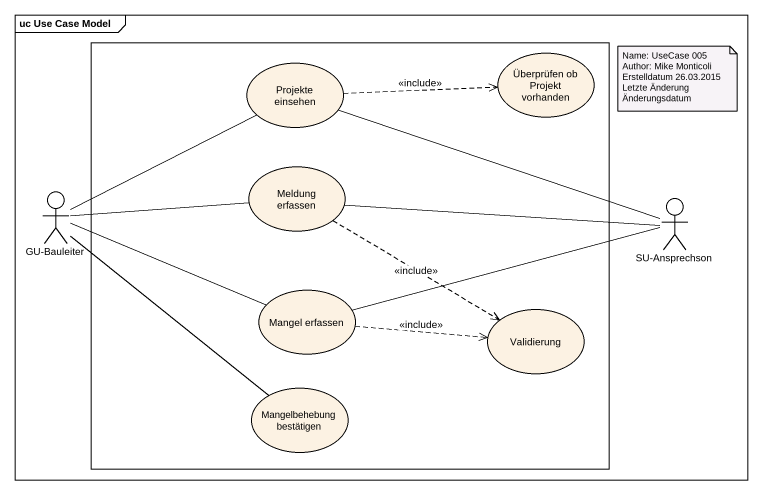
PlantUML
@startuml
mainframe uc Use Case Model
rectangle " " as rectangle1 {
  usecase "Projekte einsehen" as Projekte_einsehen
  usecase "Überprüfen ob Projekt vorhanden" as Überprüfen_ob_Projekt
  usecase "Meldung erfassen" as Meldung_erfassen
  usecase "Mangel erfassen" as Mangel_erfassen
  usecase Validierung
  usecase "Mangelbehebung bestätigen" as Mangelbehebung_bestätigen
}
actor "GU-Bauleiter" as GU_Bauleiter
actor "SU-Ansprechson" as SU_Ansprechson
Projekte_einsehen .right.> Überprüfen_ob_Projekt : <<include>>
Meldung_erfassen .right.> Validierung : <<include>>
GU_Bauleiter -up- Projekte_einsehen
GU_Bauleiter -right- Meldung_erfassen
GU_Bauleiter -right- Mangel_erfassen
GU_Bauleiter -- Mangelbehebung_bestätigen
SU_Ansprechson -left- Projekte_einsehen
SU_Ansprechson -left- Meldung_erfassen
SU_Ansprechson -left- Mangel_erfassen
Mangel_erfassen .right.> Validierung : <<include>>
note as N1
  Name: UseCase 005
  Author: Mike Monticoli
  Erstelldatum 26.03.2015
  Letzte Änderung
  Änderungsdatum
end note
@enduml
